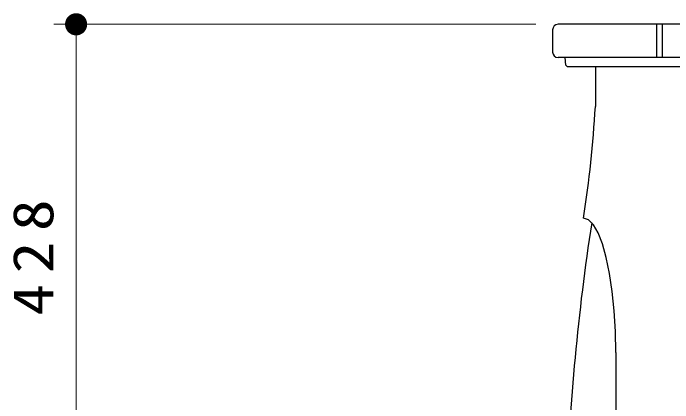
# Model space of a CAD drawing. Units: millimetres on the paper, scale 1:20. Extents: x -365 to 0, y -5 to 257.
# Drawn here: x -133.73 to -103.93, y 106.35 to 123.93 of the extents above; entities that cross this region are included whole.
import ezdxf

# ---------------------------------------------------------------- set-up
doc = ezdxf.new("R2010")
doc.units = ezdxf.units.MM
doc.layers.add('LY_1', color=7, linetype='Continuous', lineweight=25)
doc.styles.add('ＭＳ ゴシック', font='')
doc.styles.get('ＭＳ ゴシック').set_extended_font_data('MS Gothic')

# ---------------------------------------------------------------- blocks, each defined once
blk = doc.blocks.new('filled_dot')
at = {"color": 0, "linetype": 'Continuous', "lineweight": -2, "const_width": 1.25}
blk.add_lwpolyline([(-0.625, 0, 1), (0.625, 0, 1)], format="xyb", close=True, dxfattribs=at)

msp = doc.modelspace()

# ---------------------------------------------------------------- linework, layer by layer
at = {"layer": 'LY_1', "lineweight": 13}
for p, q in [((-110.112, 123.427), (-131.89, 123.427)), ((-130.89, 102.027), (-130.89, 123.427))]:
    msp.add_line(p, q, dxfattribs=at)
at = {"layer": 'LY_1'}
for p, q in [((-85.112, 123.427), (-109.112, 123.427)), ((-104.662, 123.427), (-104.662, 121.927)), ((-104.412, 123.427), (-104.412, 121.927)), ((-109.362, 123.177), (-109.362, 122.177)), ((-85.112, 121.927), (-109.112, 121.927)), ((-108.757, 121.582), (-108.787, 121.927)), ((-108.702, 121.527), (-108.757, 121.582)), ((-108.702, 121.527), (-85.522, 121.527)), ((-107.43, 121.527), (-107.43, 119.723)), ((-106.507, 108.627), (-106.507, 102.577))]:
    msp.add_line(p, q, dxfattribs=at)
msp.add_lwpolyline([(-106.507, 108.627), (-106.525, 109.573), (-106.579, 110.496), (-106.667, 111.373), (-106.786, 112.182), (-106.935, 112.904), (-107.109, 113.52), (-107.305, 114.016), (-107.516, 114.38), (-107.739, 114.602), (-107.967, 114.677)], dxfattribs=at)
for centre, radius, start, end in [((-109.112, 123.177), 0.25, 90, 180), ((-109.112, 122.177), 0.25, 180, 270), ((-157.353, 122.502), 50, 351.0059, 356.8134), ((-9.168, 99.236), 99.6, 171.19828, 178.2501)]:
    msp.add_arc(centre, radius, start, end, dxfattribs=at)

# ---------------------------------------------------------------- block references
at = {"layer": 'LY_1', "lineweight": 13, "xscale": 0.4, "yscale": 0.4, "rotation": 270}
msp.add_blockref('filled_dot', (-130.89, 123.427), dxfattribs=at)

# ---------------------------------------------------------------- texts
at = {"layer": 'LY_1', "insert": (-131.89, 113.144), "char_height": 1.833, "attachment_point": 8, "rotation": 90, "style": 'ＭＳ ゴシック'}
msp.add_mtext('\\T1.33;\\W1.15;428', dxfattribs=at)

doc.saveas('drawing.dxf')
